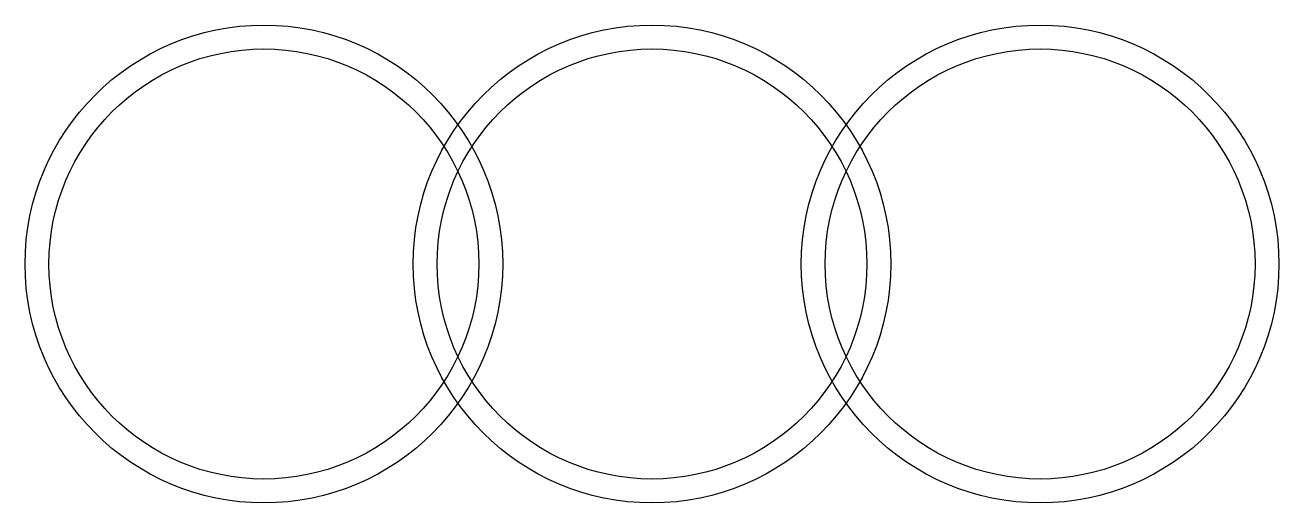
# Model space of a CAD drawing. Header units: millimetres. Extents: x -4 to 17, y -6.5 to 1.5.
import ezdxf

# ---------------------------------------------------------------- set-up
doc = ezdxf.new("R2010")
doc.units = ezdxf.units.MM
doc.layers.add('patch_assembly_v7_cs', color=7, linetype='CONTINUOUS')

msp = doc.modelspace()

# ---------------------------------------------------------------- linework, layer by layer
at = {"layer": 'patch_assembly_v7_cs'}
for centre, radius in [((0, -2.5), 4), ((6.5, -2.5, -11.258), 4), ((13, -2.5), 4), ((0, -2.5), 3.6), ((6.5, -2.5, -11.258), 3.6), ((13, -2.5), 3.6)]:
    msp.add_circle(centre, radius, dxfattribs=at)

doc.saveas('drawing.dxf')
